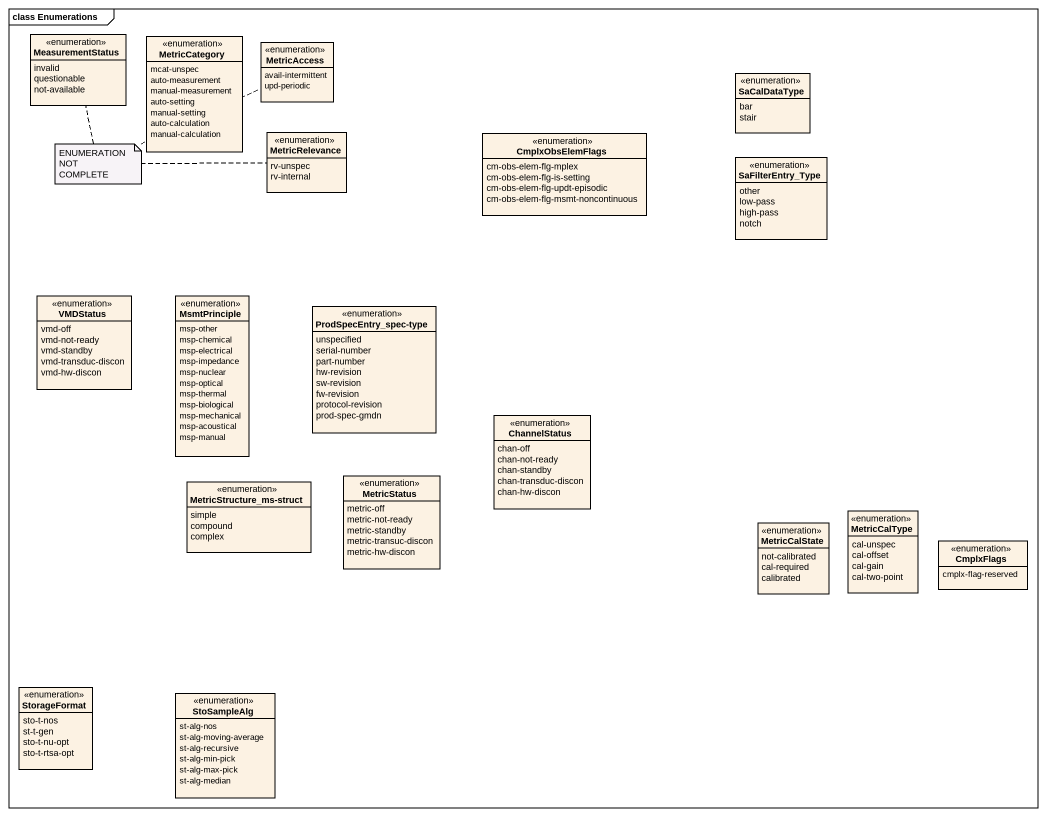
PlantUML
@startuml
mainframe class Enumerations
hide circle
hide empty members
enum MeasurementStatus {
  invalid
  questionable
  not-available
}
enum MetricCategory {
  mcat-unspec
  auto-measurement
  manual-measurement
  auto-setting
  manual-setting
  auto-calculation
  manual-calculation
}
enum MetricAccess {
  avail-intermittent
  upd-periodic
}
enum SaCalDataType {
  bar
  stair
}
enum MetricRelevance {
  rv-unspec
  rv-internal
}
enum CmplxObsElemFlags {
  cm-obs-elem-flg-mplex
  cm-obs-elem-flg-is-setting
  cm-obs-elem-flg-updt-episodic
  cm-obs-elem-flg-msmt-noncontinuous
}
enum SaFilterEntry_Type {
  other
  low-pass
  high-pass
  notch
}
enum VMDStatus {
  vmd-off
  vmd-not-ready
  vmd-standby
  vmd-transduc-discon
  vmd-hw-discon
}
enum MsmtPrinciple {
  msp-other
  msp-chemical
  msp-electrical
  msp-impedance
  msp-nuclear
  msp-optical
  msp-thermal
  msp-biological
  msp-mechanical
  msp-acoustical
  msp-manual
}
enum "ProdSpecEntry_spec-type" as ProdSpecEntry_spec_type {
  unspecified
  serial-number
  part-number
  hw-revision
  sw-revision
  fw-revision
  protocol-revision
  prod-spec-gmdn
}
enum ChannelStatus {
  chan-off
  chan-not-ready
  chan-standby
  chan-transduc-discon
  chan-hw-discon
}
enum "MetricStructure_ms-struct" as MetricStructure_ms_struct {
  simple
  compound
  complex
}
enum MetricStatus {
  metric-off
  metric-not-ready
  metric-standby
  metric-transuc-discon
  metric-hw-discon
}
enum MetricCalState {
  not-calibrated
  cal-required
  calibrated
}
enum MetricCalType {
  cal-unspec
  cal-offset
  cal-gain
  cal-two-point
}
enum CmplxFlags {
  cmplx-flag-reserved
}
enum StorageFormat {
  sto-t-nos
  st-t-gen
  sto-t-nu-opt
  sto-t-rtsa-opt
}
enum StoSampleAlg {
  st-alg-nos
  st-alg-moving-average
  st-alg-recursive
  st-alg-min-pick
  st-alg-max-pick
  st-alg-median
}
note as N1
  ENUMERATION NOT COMPLETE
end note
N1 .. MeasurementStatus
N1 .. MetricAccess
N1 .. MetricRelevance
@enduml
